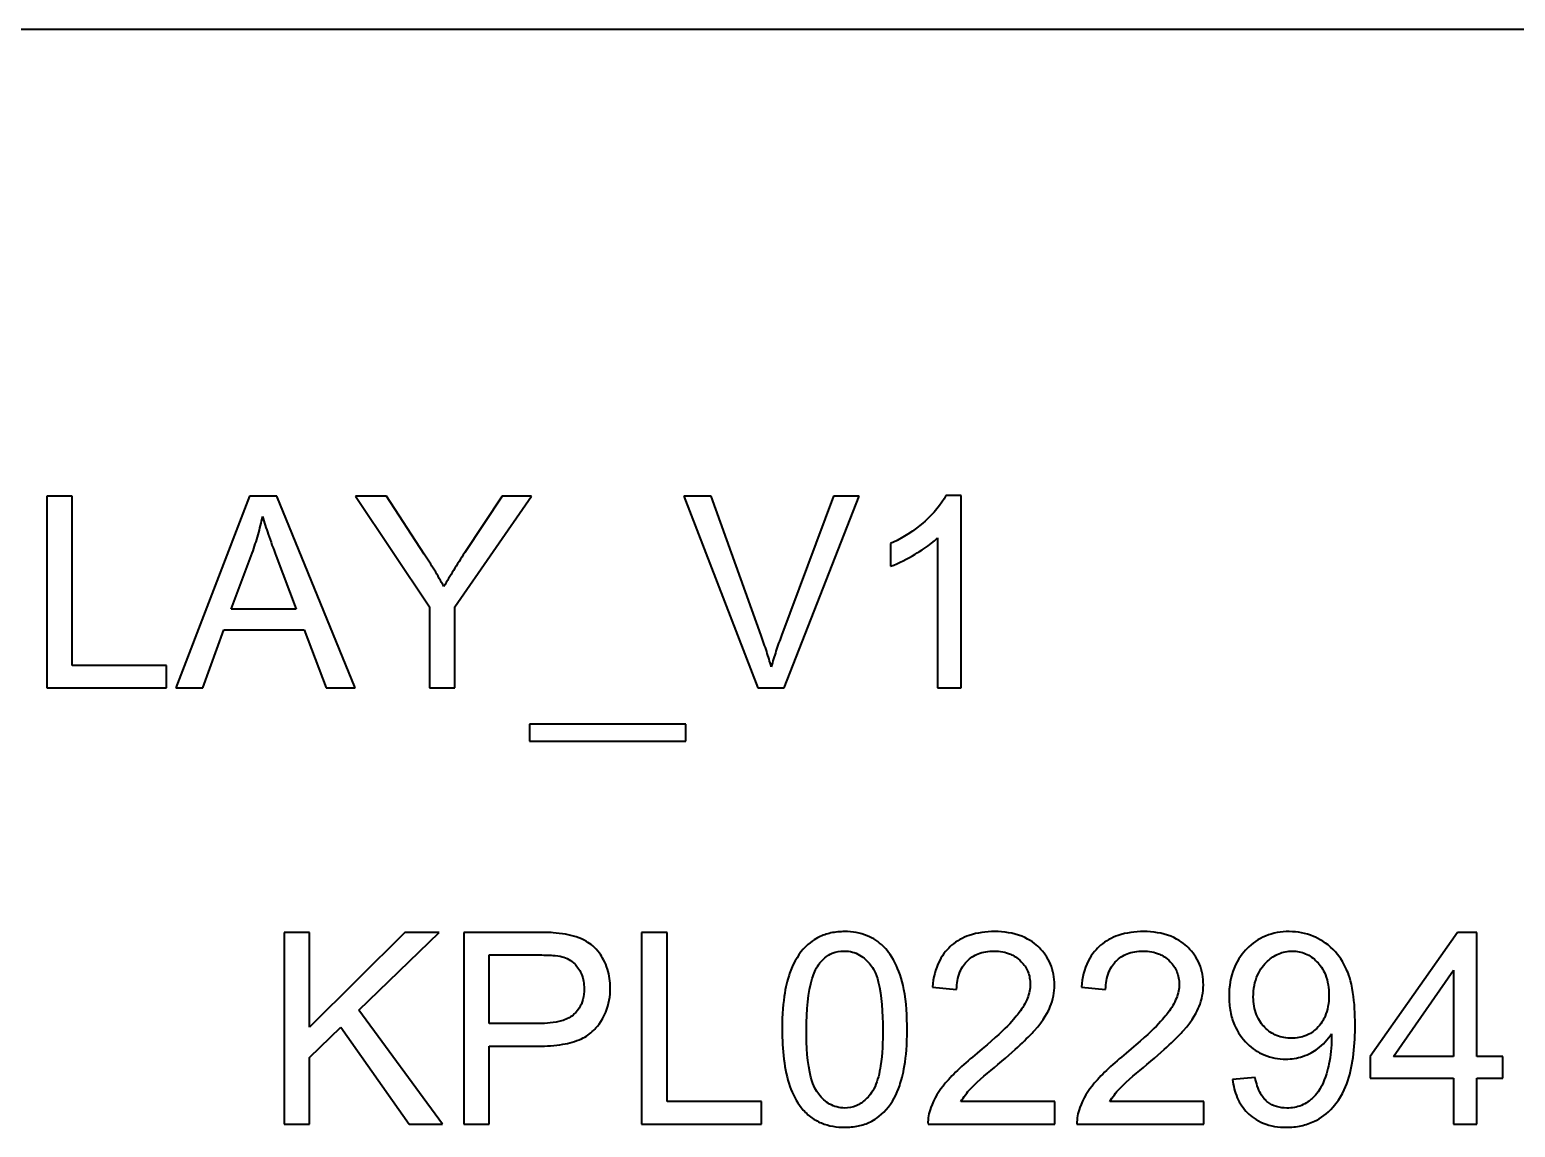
# Model space of a CAD drawing. Header units: millimetres. Extents: x 0 to 4205, y 0 to 2970.
# Drawn here: x 1917.52 to 1928.59, y 2541.56 to 2549.74 of the extents above; entities that cross this region are included whole.
import ezdxf

# ---------------------------------------------------------------- set-up
doc = ezdxf.new("R2010")
doc.units = ezdxf.units.MM
doc.header["$LTSCALE"] = 5
doc.layers.add('가시적인 것(ISO)', color=3, linetype='Continuous', lineweight=40)

msp = doc.modelspace()

# ---------------------------------------------------------------- linework, layer by layer
at = {"layer": '가시적인 것(ISO)'}
for p, q in [((1948.348, 2549.741), (1889.348, 2549.741)), ((1917.838, 2546.264), (1917.649, 2546.264)), ((1917.649, 2546.264), (1917.649, 2544.836)), ((1917.838, 2545.004), (1917.838, 2546.264)), ((1919.159, 2546.264), (1918.61, 2544.836)), ((1919.364, 2546.264), (1919.159, 2546.264)), ((1919.948, 2544.836), (1919.364, 2546.264)), ((1919.95, 2546.264), (1920.501, 2545.441)), ((1920.18, 2546.264), (1919.95, 2546.264)), ((1920.462, 2545.833), (1920.18, 2546.264)), ((1920.69, 2545.441), (1921.261, 2546.264)), ((1921.041, 2546.264), (1920.763, 2545.844)), ((1921.261, 2546.264), (1921.041, 2546.264)), ((1922.599, 2546.264), (1922.395, 2546.264)), ((1922.395, 2546.264), (1922.947, 2544.836)), ((1922.971, 2545.227), (1922.599, 2546.264)), ((1923.509, 2546.264), (1923.122, 2545.227)), ((1923.142, 2544.836), (1923.701, 2546.264)), ((1923.701, 2546.264), (1923.509, 2546.264)), ((1924.461, 2546.27), (1924.347, 2546.27)), ((1924.461, 2544.836), (1924.461, 2546.27)), ((1923.935, 2545.912), (1923.935, 2545.742)), ((1924.285, 2545.953), (1924.285, 2544.836)), ((1919.022, 2545.422), (1919.18, 2545.841)), ((1919.358, 2545.818), (1919.508, 2545.422)), ((1920.501, 2545.441), (1920.501, 2544.836)), ((1920.69, 2544.836), (1920.69, 2545.441)), ((1919.508, 2545.422), (1919.022, 2545.422)), ((1918.811, 2544.836), (1918.968, 2545.268)), ((1918.968, 2545.268), (1919.567, 2545.268)), ((1919.567, 2545.268), (1919.732, 2544.836)), ((1918.542, 2545.004), (1917.838, 2545.004)), ((1918.542, 2544.836), (1918.542, 2545.004)), ((1917.649, 2544.836), (1918.542, 2544.836)), ((1918.61, 2544.836), (1918.811, 2544.836)), ((1919.732, 2544.836), (1919.948, 2544.836)), ((1920.501, 2544.836), (1920.69, 2544.836)), ((1922.947, 2544.836), (1923.142, 2544.836)), ((1924.285, 2544.836), (1924.461, 2544.836)), ((1922.409, 2544.566), (1921.246, 2544.566)), ((1921.246, 2544.566), (1921.246, 2544.439)), ((1922.409, 2544.439), (1922.409, 2544.566)), ((1921.246, 2544.439), (1922.409, 2544.439)), ((1919.606, 2543.014), (1919.417, 2543.014)), ((1919.417, 2543.014), (1919.417, 2541.586)), ((1920.316, 2543.014), (1919.606, 2542.307)), ((1919.606, 2542.307), (1919.606, 2543.014)), ((1919.973, 2542.435), (1920.572, 2543.014)), ((1920.572, 2543.014), (1920.316, 2543.014)), ((1921.295, 2543.014), (1920.756, 2543.014)), ((1920.756, 2543.014), (1920.756, 2541.586)), ((1922.27, 2543.014), (1922.08, 2543.014)), ((1922.08, 2543.014), (1922.08, 2541.586)), ((1922.27, 2541.754), (1922.27, 2543.014)), ((1928.159, 2543.014), (1927.508, 2542.089)), ((1928.303, 2543.014), (1928.159, 2543.014)), ((1928.303, 2542.089), (1928.303, 2543.014)), ((1920.946, 2542.335), (1920.946, 2542.846)), ((1920.946, 2542.846), (1921.312, 2542.846)), ((1927.68, 2542.089), (1928.128, 2542.733)), ((1928.128, 2542.733), (1928.128, 2542.089)), ((1924.246, 2542.607), (1924.427, 2542.589)), ((1925.356, 2542.607), (1925.537, 2542.589)), ((1920.598, 2541.586), (1919.973, 2542.435)), ((1919.606, 2542.081), (1919.84, 2542.308)), ((1919.84, 2542.308), (1920.349, 2541.586)), ((1921.315, 2542.335), (1920.946, 2542.335)), ((1920.946, 2541.586), (1920.946, 2542.166)), ((1920.946, 2542.166), (1921.313, 2542.166)), ((1919.606, 2541.586), (1919.606, 2542.081)), ((1927.508, 2542.089), (1927.508, 2541.928)), ((1928.128, 2542.089), (1927.68, 2542.089)), ((1928.496, 2542.089), (1928.303, 2542.089)), ((1928.496, 2541.928), (1928.496, 2542.089)), ((1926.651, 2541.932), (1926.482, 2541.917)), ((1927.508, 2541.928), (1928.128, 2541.928)), ((1928.128, 2541.928), (1928.128, 2541.586)), ((1928.303, 2541.586), (1928.303, 2541.928)), ((1928.303, 2541.928), (1928.496, 2541.928)), ((1922.973, 2541.754), (1922.27, 2541.754)), ((1922.973, 2541.586), (1922.973, 2541.754)), ((1925.158, 2541.754), (1924.458, 2541.754)), ((1925.158, 2541.586), (1925.158, 2541.754)), ((1926.268, 2541.754), (1925.567, 2541.754)), ((1926.268, 2541.586), (1926.268, 2541.754)), ((1919.417, 2541.586), (1919.606, 2541.586)), ((1920.349, 2541.586), (1920.598, 2541.586)), ((1920.756, 2541.586), (1920.946, 2541.586)), ((1922.08, 2541.586), (1922.973, 2541.586)), ((1924.214, 2541.586), (1925.158, 2541.586)), ((1925.323, 2541.586), (1926.268, 2541.586)), ((1928.128, 2541.586), (1928.303, 2541.586))]:
    msp.add_line(p, q, dxfattribs=at)
for points, knots in [([(1924.347, 2546.27), (1924.313, 2546.201), (1924.256, 2546.136), (1924.151, 2546.042), (1924.069, 2545.974), (1923.935, 2545.912)], [-0.1147142, -0.1147142, -0.1147142, -0.1147142, -0.0445643, -0.0445643, 0, 0, 0, 0]), ([(1919.18, 2545.841), (1919.196, 2545.886), (1919.211, 2545.931), (1919.237, 2546.022), (1919.248, 2546.068), (1919.257, 2546.114)], [-0.02843961, -0.02843961, -0.02843961, -0.02843961, -0.01410585, -0.01410585, 0, 0, 0, 0]), ([(1919.257, 2546.114), (1919.27, 2546.071), (1919.284, 2546.025), (1919.317, 2545.928), (1919.337, 2545.872), (1919.358, 2545.818)], [-0.03070478, -0.03070478, -0.03070478, -0.03070478, -0.0172156, -0.0172156, 0, 0, 0, 0]), ([(1923.935, 2545.742), (1923.997, 2545.765), (1924.062, 2545.799), (1924.154, 2545.853), (1924.226, 2545.897), (1924.285, 2545.953)], [-0.06474582, -0.06474582, -0.06474582, -0.06474582, -0.02451396, -0.02451396, 0, 0, 0, 0]), ([(1920.608, 2545.591), (1920.585, 2545.632), (1920.562, 2545.673), (1920.513, 2545.753), (1920.488, 2545.794), (1920.462, 2545.833)], [-0.02824891, -0.02824891, -0.02824891, -0.02824891, -0.01424642, -0.01424642, 0, 0, 0, 0]), ([(1920.763, 2545.844), (1920.735, 2545.8), (1920.706, 2545.755), (1920.655, 2545.671), (1920.631, 2545.631), (1920.608, 2545.591)], [-0.02953399, -0.02953399, -0.02953399, -0.02953399, -0.01380139, -0.01380139, 0, 0, 0, 0]), ([(1923.046, 2544.994), (1923.035, 2545.031), (1923.024, 2545.069), (1922.999, 2545.147), (1922.985, 2545.187), (1922.971, 2545.227)], [-0.0244472, -0.0244472, -0.0244472, -0.0244472, -0.01269539, -0.01269539, 0, 0, 0, 0]), ([(1923.122, 2545.227), (1923.108, 2545.188), (1923.094, 2545.149), (1923.069, 2545.071), (1923.057, 2545.033), (1923.046, 2544.994)], [-0.02452883, -0.02452883, -0.02452883, -0.02452883, -0.01217994, -0.01217994, 0, 0, 0, 0]), ([(1921.513, 2543), (1921.484, 2543.006), (1921.451, 2543.009), (1921.38, 2543.014), (1921.336, 2543.014), (1921.295, 2543.014)], [-0.02117388, -0.02117388, -0.02117388, -0.02117388, -0.01229519, -0.01229519, 0, 0, 0, 0]), ([(1923.593, 2543.02), (1923.558, 2543.02), (1923.524, 2543.017), (1923.459, 2543.003), (1923.429, 2542.993), (1923.376, 2542.967), (1923.331, 2542.941), (1923.238, 2542.836), (1923.206, 2542.774), (1923.16, 2542.643), (1923.127, 2542.522), (1923.127, 2542.29)], [-0.384257, -0.384257, -0.384257, -0.384257, -0.2939972, -0.2939972, -0.2109903, -0.2109903, -0.1399526, -0.1399526, -0.0694871, -0.0694871, 0, 0, 0, 0]), ([(1924.058, 2542.29), (1924.058, 2542.385), (1924.053, 2542.495), (1924.019, 2542.667), (1923.994, 2542.735), (1923.936, 2542.851), (1923.902, 2542.889), (1923.846, 2542.945), (1923.806, 2542.971), (1923.708, 2543.011), (1923.651, 2543.02), (1923.593, 2543.02)], [-0.05671733, -0.05671733, -0.05671733, -0.05671733, -0.0481642, -0.0481642, -0.04102039, -0.04102039, -0.03168979, -0.03168979, -0.01731807, -0.01731807, 0, 0, 0, 0]), ([(1924.71, 2543.02), (1924.646, 2543.02), (1924.582, 2543.012), (1924.473, 2542.975), (1924.428, 2542.951), (1924.362, 2542.894), (1924.327, 2542.857), (1924.268, 2542.741), (1924.253, 2542.674), (1924.246, 2542.607)], [-0.09874215, -0.09874215, -0.09874215, -0.09874215, -0.06562318, -0.06562318, -0.03909259, -0.03909259, -0.0201479, -0.0201479, 0, 0, 0, 0]), ([(1925.156, 2542.623), (1925.156, 2542.677), (1925.147, 2542.729), (1925.106, 2542.825), (1925.077, 2542.866), (1925.017, 2542.925), (1924.976, 2542.96), (1924.848, 2543.01), (1924.779, 2543.02), (1924.71, 2543.02)], [-0.1039942, -0.1039942, -0.1039942, -0.1039942, -0.071842, -0.071842, -0.0412315, -0.0412315, -0.0205607, -0.0205607, 0, 0, 0, 0]), ([(1925.82, 2543.02), (1925.756, 2543.02), (1925.691, 2543.012), (1925.582, 2542.975), (1925.538, 2542.951), (1925.471, 2542.894), (1925.436, 2542.857), (1925.378, 2542.741), (1925.362, 2542.674), (1925.356, 2542.607)], [-0.09874215, -0.09874215, -0.09874215, -0.09874215, -0.06562318, -0.06562318, -0.03909259, -0.03909259, -0.0201479, -0.0201479, 0, 0, 0, 0]), ([(1926.265, 2542.623), (1926.265, 2542.677), (1926.256, 2542.729), (1926.216, 2542.825), (1926.187, 2542.866), (1926.126, 2542.925), (1926.085, 2542.96), (1925.958, 2543.01), (1925.889, 2543.02), (1925.82, 2543.02)], [-0.1039942, -0.1039942, -0.1039942, -0.1039942, -0.071842, -0.071842, -0.0412315, -0.0412315, -0.0205607, -0.0205607, 0, 0, 0, 0]), ([(1926.905, 2543.02), (1926.844, 2543.02), (1926.784, 2543.01), (1926.675, 2542.965), (1926.629, 2542.933), (1926.56, 2542.863), (1926.521, 2542.817), (1926.467, 2542.681), (1926.456, 2542.61), (1926.456, 2542.537)], [-0.1065506, -0.1065506, -0.1065506, -0.1065506, -0.0741601, -0.0741601, -0.0438699, -0.0438699, -0.0216327, -0.0216327, 0, 0, 0, 0]), ([(1927.395, 2542.329), (1927.395, 2542.407), (1927.391, 2542.489), (1927.365, 2542.658), (1927.344, 2542.71), (1927.307, 2542.792), (1927.275, 2542.843), (1927.181, 2542.937), (1927.126, 2542.967), (1927.027, 2543.009), (1926.967, 2543.02), (1926.905, 2543.02)], [-0.05344818, -0.05344818, -0.05344818, -0.05344818, -0.04882285, -0.04882285, -0.04326219, -0.04326219, -0.0321241, -0.0321241, -0.01863445, -0.01863445, 0, 0, 0, 0]), ([(1921.847, 2542.601), (1921.847, 2542.648), (1921.841, 2542.695), (1921.81, 2542.791), (1921.786, 2542.832), (1921.734, 2542.903), (1921.699, 2542.929), (1921.622, 2542.975), (1921.568, 2542.991), (1921.513, 2543)], [-0.03899686, -0.03899686, -0.03899686, -0.03899686, -0.03327601, -0.03327601, -0.02682703, -0.02682703, -0.01670913, -0.01670913, 0, 0, 0, 0]), ([(1921.312, 2542.846), (1921.346, 2542.846), (1921.385, 2542.845), (1921.443, 2542.841), (1921.469, 2542.838), (1921.488, 2542.833)], [-0.01456943, -0.01456943, -0.01456943, -0.01456943, -0.00589346, -0.00589346, 0, 0, 0, 0]), ([(1921.488, 2542.833), (1921.506, 2542.828), (1921.523, 2542.821), (1921.555, 2542.803), (1921.569, 2542.792), (1921.594, 2542.767), (1921.616, 2542.742), (1921.647, 2542.668), (1921.652, 2542.632), (1921.652, 2542.595)], [-0.05165265, -0.05165265, -0.05165265, -0.05165265, -0.03766251, -0.03766251, -0.02385969, -0.02385969, -0.01104429, -0.01104429, 0, 0, 0, 0]), ([(1923.398, 2542.773), (1923.412, 2542.792), (1923.427, 2542.809), (1923.462, 2542.838), (1923.48, 2542.85), (1923.529, 2542.87), (1923.56, 2542.875), (1923.591, 2542.875)], [-0.02292194, -0.02292194, -0.02292194, -0.02292194, -0.0159139, -0.0159139, -0.00935362, -0.00935362, 0, 0, 0, 0]), ([(1923.591, 2542.875), (1923.611, 2542.875), (1923.631, 2542.873), (1923.669, 2542.863), (1923.687, 2542.855), (1923.736, 2542.827), (1923.763, 2542.801), (1923.803, 2542.749), (1923.825, 2542.715), (1923.87, 2542.545), (1923.877, 2542.413), (1923.877, 2542.29)], [-0.1312299, -0.1312299, -0.1312299, -0.1312299, -0.1133118, -0.1133118, -0.0957136, -0.0957136, -0.062482, -0.062482, -0.0369492, -0.0369492, 0, 0, 0, 0]), ([(1924.427, 2542.589), (1924.428, 2542.633), (1924.434, 2542.678), (1924.467, 2542.758), (1924.489, 2542.784), (1924.529, 2542.824), (1924.556, 2542.841), (1924.624, 2542.869), (1924.665, 2542.875), (1924.706, 2542.875)], [-0.03695144, -0.03695144, -0.03695144, -0.03695144, -0.02930454, -0.02930454, -0.022146, -0.022146, -0.01224421, -0.01224421, 0, 0, 0, 0]), ([(1924.706, 2542.875), (1924.728, 2542.875), (1924.749, 2542.873), (1924.79, 2542.866), (1924.809, 2542.86), (1924.85, 2542.842), (1924.879, 2542.826), (1924.929, 2542.774), (1924.946, 2542.75), (1924.97, 2542.692), (1924.975, 2542.66), (1924.975, 2542.628)], [-0.05266389, -0.05266389, -0.05266389, -0.05266389, -0.04157296, -0.04157296, -0.03130496, -0.03130496, -0.01877111, -0.01877111, -0.00979615, -0.00979615, 0, 0, 0, 0]), ([(1925.537, 2542.589), (1925.537, 2542.633), (1925.544, 2542.678), (1925.577, 2542.758), (1925.598, 2542.784), (1925.639, 2542.824), (1925.666, 2542.841), (1925.734, 2542.869), (1925.775, 2542.875), (1925.816, 2542.875)], [-0.03695144, -0.03695144, -0.03695144, -0.03695144, -0.02930454, -0.02930454, -0.022146, -0.022146, -0.01224421, -0.01224421, 0, 0, 0, 0]), ([(1925.816, 2542.875), (1925.837, 2542.875), (1925.859, 2542.873), (1925.9, 2542.866), (1925.919, 2542.86), (1925.96, 2542.842), (1925.989, 2542.826), (1926.039, 2542.774), (1926.055, 2542.75), (1926.079, 2542.692), (1926.085, 2542.66), (1926.085, 2542.628)], [-0.05266389, -0.05266389, -0.05266389, -0.05266389, -0.04157296, -0.04157296, -0.03130496, -0.03130496, -0.01877111, -0.01877111, -0.00979615, -0.00979615, 0, 0, 0, 0]), ([(1926.637, 2542.532), (1926.637, 2542.561), (1926.639, 2542.591), (1926.65, 2542.646), (1926.658, 2542.671), (1926.689, 2542.741), (1926.716, 2542.775), (1926.767, 2542.823), (1926.795, 2542.842), (1926.858, 2542.869), (1926.892, 2542.875), (1926.926, 2542.875)], [-0.04392113, -0.04392113, -0.04392113, -0.04392113, -0.03745932, -0.03745932, -0.03151323, -0.03151323, -0.02059868, -0.02059868, -0.01038436, -0.01038436, 0, 0, 0, 0]), ([(1926.926, 2542.875), (1926.944, 2542.875), (1926.961, 2542.873), (1926.995, 2542.867), (1927.011, 2542.862), (1927.058, 2542.841), (1927.086, 2542.821), (1927.133, 2542.773), (1927.156, 2542.742), (1927.193, 2542.65), (1927.2, 2542.598), (1927.2, 2542.546)], [-0.06032821, -0.06032821, -0.06032821, -0.06032821, -0.05263595, -0.05263595, -0.04518383, -0.04518383, -0.0296485, -0.0296485, -0.01555158, -0.01555158, 0, 0, 0, 0]), ([(1923.308, 2542.29), (1923.308, 2542.434), (1923.319, 2542.569), (1923.362, 2542.706), (1923.377, 2542.742), (1923.398, 2542.773)], [-0.04316634, -0.04316634, -0.04316634, -0.04316634, -0.01110989, -0.01110989, 0, 0, 0, 0]), ([(1921.313, 2542.166), (1921.372, 2542.166), (1921.434, 2542.17), (1921.54, 2542.188), (1921.589, 2542.201), (1921.666, 2542.237), (1921.697, 2542.258), (1921.74, 2542.301), (1921.783, 2542.347), (1921.837, 2542.477), (1921.847, 2542.538), (1921.847, 2542.601)], [-0.1908288, -0.1908288, -0.1908288, -0.1908288, -0.1298077, -0.1298077, -0.080559, -0.080559, -0.0424546, -0.0424546, -0.0186855, -0.0186855, 0, 0, 0, 0]), ([(1921.652, 2542.595), (1921.652, 2542.568), (1921.65, 2542.541), (1921.637, 2542.491), (1921.628, 2542.469), (1921.599, 2542.423), (1921.581, 2542.407), (1921.545, 2542.378), (1921.514, 2542.364), (1921.431, 2542.339), (1921.37, 2542.335), (1921.315, 2542.335)], [-0.03802346, -0.03802346, -0.03802346, -0.03802346, -0.03403716, -0.03403716, -0.03044185, -0.03044185, -0.02606481, -0.02606481, -0.01653682, -0.01653682, 0, 0, 0, 0]), ([(1924.975, 2542.628), (1924.975, 2542.592), (1924.967, 2542.558), (1924.94, 2542.486), (1924.918, 2542.45), (1924.863, 2542.376), (1924.793, 2542.29), (1924.58, 2542.114)], [-0.2079713, -0.2079713, -0.2079713, -0.2079713, -0.1502648, -0.1502648, -0.0828488, -0.0828488, 0, 0, 0, 0]), ([(1924.734, 2542.029), (1924.898, 2542.168), (1924.968, 2542.24), (1925.08, 2542.365), (1925.11, 2542.426), (1925.145, 2542.513), (1925.156, 2542.567), (1925.156, 2542.623)], [-0.03349016, -0.03349016, -0.03349016, -0.03349016, -0.02807665, -0.02807665, -0.01685798, -0.01685798, 0, 0, 0, 0]), ([(1926.085, 2542.628), (1926.085, 2542.592), (1926.077, 2542.558), (1926.049, 2542.486), (1926.027, 2542.45), (1925.973, 2542.376), (1925.902, 2542.29), (1925.689, 2542.114)], [-0.2079713, -0.2079713, -0.2079713, -0.2079713, -0.1502648, -0.1502648, -0.0828488, -0.0828488, 0, 0, 0, 0]), ([(1925.844, 2542.029), (1926.008, 2542.168), (1926.078, 2542.24), (1926.19, 2542.365), (1926.219, 2542.426), (1926.254, 2542.513), (1926.265, 2542.567), (1926.265, 2542.623)], [-0.03349016, -0.03349016, -0.03349016, -0.03349016, -0.02807665, -0.02807665, -0.01685798, -0.01685798, 0, 0, 0, 0]), ([(1926.456, 2542.537), (1926.456, 2542.499), (1926.459, 2542.461), (1926.473, 2542.389), (1926.483, 2542.355), (1926.519, 2542.27), (1926.552, 2542.224), (1926.63, 2542.149), (1926.671, 2542.12), (1926.77, 2542.08), (1926.823, 2542.07), (1926.879, 2542.07)], [-0.07104169, -0.07104169, -0.07104169, -0.07104169, -0.05961213, -0.05961213, -0.04909014, -0.04909014, -0.03189845, -0.03189845, -0.01656505, -0.01656505, 0, 0, 0, 0]), ([(1926.922, 2542.225), (1926.884, 2542.225), (1926.846, 2542.231), (1926.777, 2542.26), (1926.748, 2542.28), (1926.701, 2542.327), (1926.678, 2542.357), (1926.644, 2542.441), (1926.637, 2542.487), (1926.637, 2542.532)], [-0.06139939, -0.06139939, -0.06139939, -0.06139939, -0.04387493, -0.04387493, -0.02724004, -0.02724004, -0.01363882, -0.01363882, 0, 0, 0, 0]), ([(1927.2, 2542.546), (1927.2, 2542.518), (1927.198, 2542.489), (1927.188, 2542.436), (1927.181, 2542.412), (1927.159, 2542.36), (1927.14, 2542.328), (1927.086, 2542.276), (1927.06, 2542.258), (1926.995, 2542.231), (1926.959, 2542.225), (1926.922, 2542.225)], [-0.05563799, -0.05563799, -0.05563799, -0.05563799, -0.04407928, -0.04407928, -0.03370269, -0.03370269, -0.02093297, -0.02093297, -0.01107875, -0.01107875, 0, 0, 0, 0]), ([(1923.127, 2542.29), (1923.127, 2542.141), (1923.142, 2541.991), (1923.205, 2541.81), (1923.232, 2541.755), (1923.269, 2541.709)], [-0.05753035, -0.05753035, -0.05753035, -0.05753035, -0.0178495, -0.0178495, 0, 0, 0, 0]), ([(1923.593, 2541.705), (1923.573, 2541.705), (1923.554, 2541.708), (1923.516, 2541.718), (1923.498, 2541.725), (1923.449, 2541.753), (1923.422, 2541.779), (1923.382, 2541.831), (1923.36, 2541.865), (1923.315, 2542.035), (1923.308, 2542.167), (1923.308, 2542.29)], [-0.1304135, -0.1304135, -0.1304135, -0.1304135, -0.1128395, -0.1128395, -0.0955418, -0.0955418, -0.0624777, -0.0624777, -0.0369492, -0.0369492, 0, 0, 0, 0]), ([(1923.593, 2541.562), (1923.627, 2541.562), (1923.662, 2541.565), (1923.726, 2541.578), (1923.756, 2541.589), (1923.809, 2541.614), (1923.855, 2541.64), (1923.948, 2541.746), (1923.98, 2541.808), (1924.026, 2541.941), (1924.058, 2542.062), (1924.058, 2542.29)], [-0.3729128, -0.3729128, -0.3729128, -0.3729128, -0.2853084, -0.2853084, -0.2043936, -0.2043936, -0.1355685, -0.1355685, -0.0683259, -0.0683259, 0, 0, 0, 0]), ([(1923.877, 2542.29), (1923.877, 2542.203), (1923.874, 2542.106), (1923.852, 2541.965), (1923.839, 2541.91), (1923.798, 2541.818), (1923.772, 2541.791), (1923.729, 2541.75), (1923.705, 2541.733), (1923.651, 2541.711), (1923.623, 2541.705), (1923.593, 2541.705)], [-0.04826516, -0.04826516, -0.04826516, -0.04826516, -0.03505137, -0.03505137, -0.02666319, -0.02666319, -0.01761873, -0.01761873, -0.00885593, -0.00885593, 0, 0, 0, 0]), ([(1926.879, 2542.07), (1926.921, 2542.07), (1926.963, 2542.076), (1927.051, 2542.105), (1927.088, 2542.128), (1927.157, 2542.178), (1927.192, 2542.215), (1927.219, 2542.259)], [-0.03390298, -0.03390298, -0.03390298, -0.03390298, -0.02546652, -0.02546652, -0.01556005, -0.01556005, 0, 0, 0, 0]), ([(1926.883, 2541.562), (1926.92, 2541.562), (1926.957, 2541.565), (1927.028, 2541.581), (1927.061, 2541.592), (1927.136, 2541.628), (1927.186, 2541.661), (1927.289, 2541.779), (1927.322, 2541.853), (1927.382, 2542.03), (1927.395, 2542.182), (1927.395, 2542.329)], [-0.1057818, -0.1057818, -0.1057818, -0.1057818, -0.0930813, -0.0930813, -0.080998, -0.080998, -0.0645839, -0.0645839, -0.0443568, -0.0443568, 0, 0, 0, 0]), ([(1927.219, 2542.259), (1927.22, 2542.252), (1927.22, 2542.245), (1927.22, 2542.234), (1927.22, 2542.228), (1927.22, 2542.224)], [-0.003352568, -0.003352568, -0.003352568, -0.003352568, -0.001325045, -0.001325045, 0, 0, 0, 0]), ([(1927.22, 2542.224), (1927.22, 2542.159), (1927.214, 2542.095), (1927.192, 2541.994), (1927.175, 2541.929), (1927.132, 2541.844), (1927.111, 2541.809), (1927.058, 2541.761), (1927.032, 2541.74), (1926.961, 2541.711), (1926.925, 2541.705), (1926.887, 2541.705)], [-0.1650152, -0.1650152, -0.1650152, -0.1650152, -0.0898855, -0.0898855, -0.0447233, -0.0447233, -0.0227416, -0.0227416, -0.0112458, -0.0112458, 0, 0, 0, 0]), ([(1924.58, 2542.114), (1924.488, 2542.038), (1924.402, 2541.961), (1924.297, 2541.835), (1924.259, 2541.774), (1924.234, 2541.708)], [-0.04932017, -0.04932017, -0.04932017, -0.04932017, -0.02127745, -0.02127745, 0, 0, 0, 0]), ([(1924.458, 2541.754), (1924.479, 2541.789), (1924.504, 2541.821), (1924.594, 2541.915), (1924.665, 2541.971), (1924.734, 2542.029)], [-0.03908802, -0.03908802, -0.03908802, -0.03908802, -0.02704027, -0.02704027, 0, 0, 0, 0]), ([(1925.689, 2542.114), (1925.597, 2542.038), (1925.512, 2541.961), (1925.407, 2541.835), (1925.369, 2541.774), (1925.344, 2541.708)], [-0.04932017, -0.04932017, -0.04932017, -0.04932017, -0.02127745, -0.02127745, 0, 0, 0, 0]), ([(1925.567, 2541.754), (1925.588, 2541.789), (1925.614, 2541.821), (1925.703, 2541.915), (1925.775, 2541.971), (1925.844, 2542.029)], [-0.03908802, -0.03908802, -0.03908802, -0.03908802, -0.02704027, -0.02704027, 0, 0, 0, 0]), ([(1926.482, 2541.917), (1926.488, 2541.871), (1926.499, 2541.825), (1926.536, 2541.74), (1926.561, 2541.702), (1926.621, 2541.643), (1926.659, 2541.614), (1926.766, 2541.57), (1926.824, 2541.562), (1926.883, 2541.562)], [-0.07578012, -0.07578012, -0.07578012, -0.07578012, -0.05514358, -0.05514358, -0.03450606, -0.03450606, -0.01760412, -0.01760412, 0, 0, 0, 0]), ([(1926.887, 2541.705), (1926.861, 2541.705), (1926.835, 2541.709), (1926.786, 2541.724), (1926.765, 2541.734), (1926.726, 2541.764), (1926.708, 2541.783), (1926.671, 2541.847), (1926.659, 2541.891), (1926.651, 2541.932)], [-0.04168469, -0.04168469, -0.04168469, -0.04168469, -0.03153478, -0.03153478, -0.02211902, -0.02211902, -0.01263677, -0.01263677, 0, 0, 0, 0]), ([(1923.269, 2541.709), (1923.289, 2541.683), (1923.312, 2541.66), (1923.363, 2541.621), (1923.39, 2541.606), (1923.475, 2541.571), (1923.534, 2541.562), (1923.593, 2541.562)], [-0.03714286, -0.03714286, -0.03714286, -0.03714286, -0.02737147, -0.02737147, -0.01783945, -0.01783945, 0, 0, 0, 0]), ([(1924.234, 2541.708), (1924.227, 2541.688), (1924.221, 2541.668), (1924.214, 2541.627), (1924.213, 2541.606), (1924.214, 2541.586)], [-0.01249848, -0.01249848, -0.01249848, -0.01249848, -0.00625176, -0.00625176, 0, 0, 0, 0]), ([(1925.344, 2541.708), (1925.337, 2541.688), (1925.331, 2541.668), (1925.324, 2541.627), (1925.323, 2541.606), (1925.323, 2541.586)], [-0.01249848, -0.01249848, -0.01249848, -0.01249848, -0.00625176, -0.00625176, 0, 0, 0, 0])]:
    msp.add_open_spline(points, degree=3, knots=knots, dxfattribs=at)

doc.saveas('drawing.dxf')
